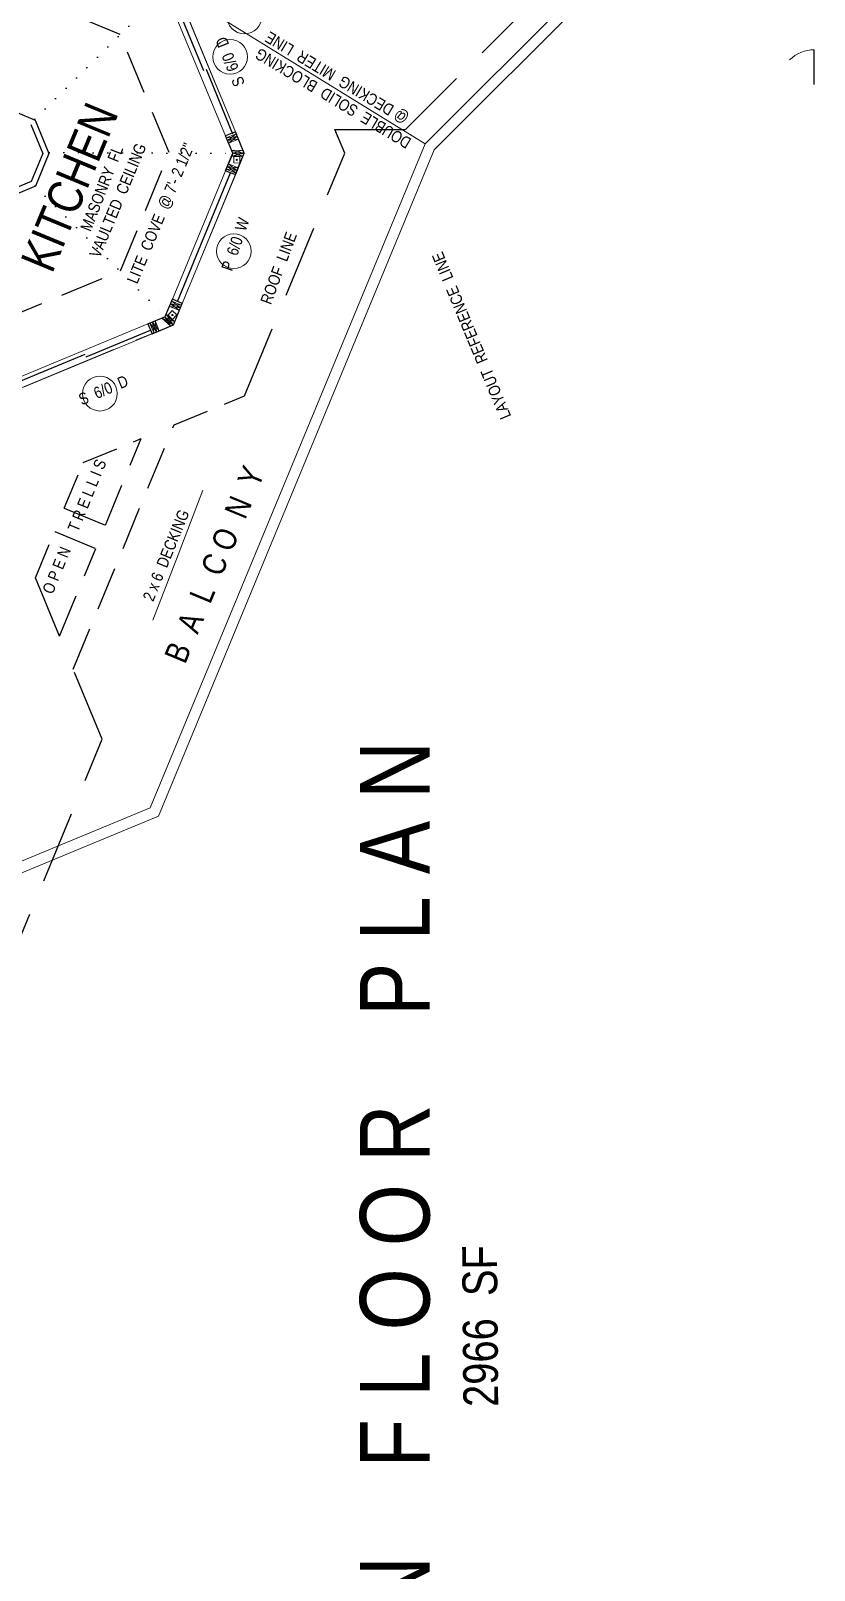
# Model space of a CAD drawing. Header units: inches. Extents: x -10188 to 9179, y -281 to 6710.
# Drawn here: x 4434 to 4839, y 1046 to 1843 of the extents above; entities that cross this region are included whole.
import ezdxf

# ---------------------------------------------------------------- set-up
doc = ezdxf.new("R2010")
doc.units = ezdxf.units.IN
doc.header["$MEASUREMENT"] = 0
for name, pattern in [('ACAD_ISO07W100', [3, 0, -3]), ('CENTER', [2, 1.25, -0.25, 0.25, -0.25]), ('HIDDEN', [0.375, 0.25, -0.125])]:
    doc.linetypes.add(name, pattern=pattern)
for name, color, linetype, lineweight in [('BALCONY', 7, 'Continuous', 9), ('DOORS', 7, 'Continuous', 30), ('FOUNDATION', 7, 'HIDDEN', 20), ('GRID', 1, 'CENTER', 20), ('LITE COVE', 7, 'HIDDEN', 30), ('ROOF BEAMS', 3, 'HIDDEN', 30), ('ROOFLINE', 7, 'HIDDEN', 30), ('SKYLITES', 3, 'Continuous', 30), ('WALL FRAMING', 7, 'Continuous', 30), ('WINDOWS', 5, 'Continuous', 30)]:
    doc.layers.add(name, color=color, linetype=linetype, lineweight=lineweight)
for name, color, linetype in [('C-BLDG', 84, 'Continuous'), ('TEXT', 250, 'Continuous'), ('WALLS', 5, 'Continuous')]:
    doc.layers.add(name, color=color, linetype=linetype)
doc.styles.add('ARCHENTLTD', font='technical.ttf', dxfattribs={"height": 0.1875})
doc.dimstyles.new('ARCHENTLTD', dxfattribs={"dimscale": 0.05, "dimtxt": 0.1875, "dimasz": 3, "dimexe": 9, "dimexo": 1, "dimgap": 2.5, "dimtad": 0, "dimdec": 1, "dimzin": 1, "dimdsep": 46, "dimlunit": 4, "dimtxsty": 'ARCHENTLTD', "dimblk": 'ARCHTICK', "dimcen": 6, "dimclrd": 256, "dimclre": 256, "dimclrt": 256, "dimaunit": 1, "dimadec": 0, "dimazin": 0, "dimtfac": 1, "dimtdec": 1, "dimtofl": 0, "dimtmove": 1, "dimatfit": 3, "dimldrblk": 'ARCHTICK', "dimfxl": 1, "dimfrac": 2, "dimtolj": 1, "dimtzin": 0, "dimlwd": 9, "dimlwe": 9, "dimarcsym": 0})

# ---------------------------------------------------------------- blocks, each defined once
blk = doc.blocks.new('_ArchTick')
at = {"color": 0, "linetype": 'ByBlock', "const_width": 0.15}
blk.add_lwpolyline([(-0.5, -0.5), (0.5, 0.5)], dxfattribs=at)

msp = doc.modelspace()

# ---------------------------------------------------------------- hatches: boundary and pattern name
at = {"layer": 'WALL FRAMING', "lineweight": 9, "ltscale": 150}
for points in [[(4540.66, 1776.16, 1), (4540.66, 1775.54, 1)], [(4507.4, 1695.85, 1), (4507.4, 1695.23, 1)]]:
    msp.add_hatch(color=256, dxfattribs=at).paths.add_polyline_path(points)

# ---------------------------------------------------------------- linework, layer by layer
at = {"layer": 'BALCONY', "lineweight": 20, "ltscale": 50}
for p, q in [((4784.37, 1930.41), (4638.15, 1784.05)), ((4638.15, 1784.05), (4495.95, 1440.48)), ((4379.02, 1392.08), (4495.95, 1440.48))]:
    msp.add_line(p, q, dxfattribs=at)
at = {"layer": 'BALCONY', "color": 3, "linetype": 'ByBlock', "lineweight": 20, "ltscale": 50}
for p, q in [((4789.87, 1928.14), (4642.81, 1780.94)), ((4642.81, 1780.94), (4500.16, 1436.27)), ((4381.12, 1387), (4500.16, 1436.27))]:
    msp.add_line(p, q, dxfattribs=at)
at = {"layer": 'C-BLDG', "color": 7, "linetype": 'Continuous', "lineweight": 20, "ltscale": 25}
msp.add_arc((4839.28, 1814.78), 18, 90.00599, 135.00599, dxfattribs=at)
at = {"layer": 'DOORS', "color": 5, "lineweight": 30, "ltscale": 75}
for p, q in [((4509.77, 1855.43), (4523.41, 1822.14)), ((4524.79, 1822.71), (4538.45, 1789.37)), ((4462.86, 1673.94), (4496.13, 1687.74)), ((4429.05, 1661.55), (4462.28, 1675.33))]:
    msp.add_line(p, q, dxfattribs=at)
at = {"layer": 'DOORS', "color": 4, "lineweight": 9, "ltscale": 75}
for p, q in [((4428.26, 1663.36), (4494.76, 1690.95)), ((4430.37, 1658.28), (4496.87, 1685.87))]:
    msp.add_line(p, q, dxfattribs=at)
at = {"layer": 'DOORS', "color": 7, "linetype": 'Continuous', "lineweight": 20, "ltscale": 7.5}
for centre in [(4544.64, 1849.98), (4537.26, 1829.13), (4539.16, 1728.57), (4469.91, 1654.86)]:
    msp.add_circle(centre, 9, dxfattribs=at)
at = {"layer": 'FOUNDATION', "color": 7, "linetype": 'Continuous', "lineweight": 9, "ltscale": 25}
msp.add_line((4638.15, 1784.05), (4509.66, 1863.45), dxfattribs=at)
at = {"layer": 'GRID', "ltscale": 50}
for p, q in [((4507.82, 1867.89), (4544.58, 1779.21)), ((4544.58, 1779.21), (4507.96, 1690.47)), ((4419.29, 1653.71), (4507.96, 1690.47))]:
    msp.add_line(p, q, dxfattribs=at)
at = {"layer": 'LITE COVE', "color": 7, "linetype": 'ACAD_ISO07W100', "lineweight": 30, "ltscale": 2.5}
for p, q in [((4436.24, 1796.85), (4503.62, 1863.68)), ((4443.67, 1779.63), (4538.62, 1779.2)), ((4436.25, 1762.41), (4503.78, 1694.76))]:
    msp.add_line(p, q, dxfattribs=at)
at = {"layer": 'ROOF BEAMS', "ltscale": 75}
for p, q in [((4434.18, 1794.04), (4440.36, 1779.15)), ((4440.36, 1779.15), (4434.36, 1764.64)), ((4434.36, 1764.64), (4419.28, 1758.26))]:
    msp.add_line(p, q, dxfattribs=at)
at = {"layer": 'ROOFLINE', "linetype": 'HIDDEN', "ltscale": 150}
for p, q in [((4627.87, 1791.45), (4771.87, 1935.58)), ((4591.45, 1791.48), (4627.85, 1791.49)), ((4596.52, 1779.25), (4591.45, 1791.48)), ((4544.73, 1653.74), (4596.52, 1779.25)), ((4419.32, 1350.78), (4471.13, 1475.96))]:
    msp.add_line(p, q, dxfattribs=at)
at = {"layer": 'ROOFLINE', "ltscale": 90}
for p, q in [((4480.42, 1840.76), (4419.07, 1865.88)), ((4505.81, 1779.57), (4480.42, 1840.76)), ((4480.53, 1718.41), (4505.81, 1779.57)), ((4419.07, 1692.91), (4480.53, 1718.41))]:
    msp.add_line(p, q, dxfattribs=at)
at = {"layer": 'ROOFLINE', "linetype": 'HIDDEN', "ltscale": 75}
for p, q in [((4508.29, 1638.66), (4544.74, 1653.77)), ((4461.27, 1619.16), (4491.26, 1631.59)), ((4451.48, 1595.5), (4461.27, 1619.16)), ((4436.59, 1559.48), (4446.52, 1583.48))]:
    msp.add_line(p, q, dxfattribs=at)
at = {"layer": 'ROOFLINE', "linetype": 'HIDDEN', "lineweight": 30, "ltscale": 90}
msp.add_line((4456.08, 1512.35), (4508.29, 1638.66), dxfattribs=at)
at = {"layer": 'ROOFLINE', "linetype": 'HIDDEN', "ltscale": 90}
for p, q in [((4472.72, 1586.72), (4491.27, 1631.61)), ((4451.48, 1595.5), (4472.72, 1586.72)), ((4446.52, 1583.48), (4467.75, 1574.71)), ((4449.02, 1529.41), (4467.75, 1574.71))]:
    msp.add_line(p, q, dxfattribs=at)
at = {"layer": 'ROOFLINE', "ltscale": 150}
for p, q in [((4449.02, 1529.41), (4436.59, 1559.48)), ((4471.13, 1475.96), (4456.08, 1512.35))]:
    msp.add_line(p, q, dxfattribs=at)
at = {"layer": 'SKYLITES', "linetype": 'HIDDEN', "ltscale": 75}
for p, q in [((4419.11, 1803.73), (4436.4, 1796.42)), ((4436.4, 1796.42), (4443.57, 1779.15)), ((4443.57, 1779.15), (4436.57, 1762.26)), ((4436.57, 1762.26), (4419.12, 1754.87))]:
    msp.add_line(p, q, dxfattribs=at)
at = {"layer": 'WALL FRAMING', "lineweight": 20, "ltscale": 75}
for p, q in [((4540.36, 1789.37), (4535.28, 1787.26)), ((4540.94, 1787.98), (4535.86, 1785.88)), ((4541.51, 1786.6), (4536.43, 1784.49)), ((4511.01, 1697.86), (4505.92, 1699.96)), ((4511.58, 1699.25), (4506.5, 1701.35)), ((4512.15, 1700.64), (4507.07, 1702.73)), ((4497.8, 1686.26), (4495.7, 1691.34)), ((4499.19, 1686.83), (4497.08, 1691.91)), ((4500.57, 1687.41), (4498.47, 1692.49))]:
    msp.add_line(p, q, dxfattribs=at)
at = {"layer": 'WALL FRAMING', "lineweight": 9, "ltscale": 150}
for p, q in [((4535.28, 1787.26), (4540.94, 1787.98)), ((4535.86, 1785.88), (4540.36, 1789.37)), ((4535.86, 1785.88), (4541.51, 1786.6)), ((4536.43, 1784.49), (4540.94, 1787.98)), ((4537.99, 1780.73), (4544.58, 1779.21)), ((4544.58, 1779.21), (4538, 1777.69)), ((4543.9, 1780.79), (4538.62, 1779.21)), ((4538.62, 1779.21), (4543.96, 1777.71)), ((4535.25, 1771.03), (4540.77, 1770.36)), ((4540.2, 1768.98), (4535.82, 1772.41)), ((4535.82, 1772.41), (4541.35, 1771.75)), ((4540.77, 1770.36), (4536.4, 1773.8)), ((4505.92, 1699.96), (4511.58, 1699.25)), ((4506.5, 1701.35), (4512.15, 1700.64)), ((4511.01, 1697.86), (4506.5, 1701.35)), ((4511.58, 1699.25), (4507.07, 1702.73)), ((4495.7, 1691.34), (4499.19, 1686.83)), ((4497.8, 1686.26), (4497.08, 1691.91)), ((4497.08, 1691.91), (4500.57, 1687.41)), ((4499.19, 1686.83), (4498.47, 1692.49)), ((4507.88, 1690.49), (4502.03, 1693.83)), ((4508.49, 1692.02), (4503.55, 1694.46)), ((4503.55, 1694.46), (4506.36, 1689.88)), ((4504.17, 1695.98), (4507.88, 1690.49))]:
    msp.add_line(p, q, dxfattribs=at)
at = {"layer": 'WALL FRAMING', "lineweight": 20, "ltscale": 150}
for p, q in [((4543.9, 1780.79), (4537.99, 1780.73)), ((4543.96, 1777.71), (4538, 1777.69)), ((4544.58, 1779.21), (4538.62, 1779.21)), ((4506.36, 1689.88), (4502.01, 1693.83)), ((4507.88, 1690.5), (4503.55, 1694.46)), ((4508.49, 1692.02), (4504.17, 1695.98))]:
    msp.add_line(p, q, dxfattribs=at)
at = {"layer": 'WALL FRAMING', "color": 9, "linetype": 'Continuous', "lineweight": 5, "ltscale": 150}
for p, q in [((4539.11, 1774.21), (4539.09, 1777.7)), ((4542.21, 1777.5), (4539.09, 1777.48)), ((4542.23, 1774.18), (4542.21, 1777.71)), ((4542.23, 1774.18), (4539.11, 1774.21)), ((4507.36, 1697.8), (4504.99, 1695.24)), ((4509.68, 1695.71), (4507.36, 1697.8)), ((4507.43, 1693.28), (4505.14, 1695.41)), ((4509.68, 1695.71), (4507.29, 1693.12))]:
    msp.add_line(p, q, dxfattribs=at)
at = {"layer": 'WALL FRAMING', "lineweight": 20, "ltscale": 50}
for p, q in [((4535.24, 1771.03), (4540.2, 1768.98)), ((4535.81, 1772.42), (4540.77, 1770.36)), ((4536.39, 1773.8), (4541.35, 1771.75))]:
    msp.add_line(p, q, dxfattribs=at)
at = {"layer": 'WALL FRAMING', "color": 9, "linetype": 'Continuous', "lineweight": 5, "ltscale": 150}
for centre in [(4540.66, 1775.85), (4507.4, 1695.54)]:
    msp.add_circle(centre, 0.312, dxfattribs=at)
at = {"layer": 'WALLS', "color": 4, "lineweight": 20, "ltscale": 75}
for p, q in [((4539.98, 1790.29), (4512.41, 1856.83)), ((4534.9, 1788.19), (4507.34, 1854.7)), ((4507.45, 1703.66), (4534.91, 1770.21)), ((4512.53, 1701.56), (4540, 1768.12))]:
    msp.add_line(p, q, dxfattribs=at)
at = {"layer": 'WALLS', "color": 4, "ltscale": 75}
for p, q in [((4539.98, 1790.29), (4534.9, 1788.19)), ((4538.62, 1779.2), (4534.9, 1788.19)), ((4544.58, 1779.21), (4539.98, 1790.29)), ((4534.91, 1770.21), (4538.62, 1779.2)), ((4539.94, 1768), (4544.58, 1779.21)), ((4540, 1768.12), (4544.58, 1779.21)), ((4540, 1768.12), (4534.91, 1770.21)), ((4503.74, 1694.68), (4507.45, 1703.66)), ((4512.53, 1701.56), (4507.45, 1703.66)), ((4507.96, 1690.47), (4512.53, 1701.56)), ((4494.77, 1690.96), (4503.75, 1694.68)), ((4496.88, 1685.88), (4507.96, 1690.47))]:
    msp.add_line(p, q, dxfattribs=at)
at = {"layer": 'WALLS', "color": 4, "ltscale": 50}
for p, q in [((4538.62, 1779.21), (4534.86, 1770.11)), ((4494.77, 1690.96), (4496.88, 1685.88))]:
    msp.add_line(p, q, dxfattribs=at)
at = {"layer": 'WINDOWS', "ltscale": 75}
for p, q in [((4839.28, 1814.78), (4839.28, 1832.78)), ((4509.99, 1702.61), (4537.46, 1769.17))]:
    msp.add_line(p, q, dxfattribs=at)

# ---------------------------------------------------------------- texts
at = {"layer": 'DOORS', "color": 7, "linetype": 'Continuous', "lineweight": 30, "ltscale": 1.5, "char_height": 6, "style": 'ARCHENTLTD'}
for s, insert, attachment_point, rotation in [('DOUBLE  SOLID  BLOCKING\\P@ DECKING  MITER  LINE\\P{\\H1.999x;  }', (4549.52, 1828.84), 3, 148.92018), ('S  6/0  D\\P{\\H1.999x;  }', (4539.44, 1813.04), 1, 111.90447), ('P  6/0  W\\P{\\H1.999x;  }', (4541.64, 1746.51), 3, 71.20083), ('LAYOUT  REFERENCE  LINE\\P{\\H1.999x;  }', (4677.18, 1640.86), 1, 112.67239), ('S  6/0  D\\P{\\H1.999x;  }', (4482.86, 1664.65), 3, 22.88812), ('2 x 6  DECKING\\P{\\H1.999x;  }', (4491.89, 1549.18), 1, 67.85279)]:
    msp.add_mtext(s, dxfattribs=dict(at, insert=insert, attachment_point=attachment_point, rotation=rotation))
at = {"layer": 'TEXT', "linetype": 'Continuous', "insert": (4400.82, 1734.86), "char_height": 18, "width": 271, "attachment_point": 1, "rotation": 67.5, "style": 'ARCHENTLTD'}
msp.add_mtext(' \\PKITCHEN', dxfattribs=at)
at = {"layer": 'TEXT', "color": 7, "linetype": 'Continuous', "insert": (4513.33, 1785.2), "char_height": 6, "attachment_point": 3, "rotation": 67.5, "style": 'ARCHENTLTD'}
msp.add_mtext('LITE  COVE  @ 7\'- 2 1/2"\\P\\P  ', dxfattribs=at)
at = {"layer": 'TEXT', "color": 7, "linetype": 'Continuous', "lineweight": 30, "ltscale": 1.5, "style": 'ARCHENTLTD'}
for s, insert, char_height, attachment_point, rotation in [('MASONRY  FL\\P{\\H1.999x;  }', (4476.55, 1783.88), 6, 3, 68.61376), ('ROOF  LINE\\P{\\H1.999x;  }', (4566.31, 1739.14), 6, 3, 69.55597), ('O P E N     T R E L L I S  ', (4456.72, 1586.08), 6, 5, 67.85977), ('B  A  L  C O  N  Y\\P  ', (4544.24, 1618.51), 12, 3, 67.42756)]:
    msp.add_mtext(s, dxfattribs=dict(at, insert=insert, char_height=char_height, attachment_point=attachment_point, rotation=rotation))
at = {"layer": 'TEXT', "linetype": 'Continuous', "ltscale": 1.5, "insert": (4488.53, 1785.11), "char_height": 6, "attachment_point": 3, "rotation": 67.34472, "style": 'ARCHENTLTD'}
msp.add_mtext('VAULTED  CEILING\\P{\\H1.999x;  }', dxfattribs=at)
at = {"layer": 'TEXT', "linetype": 'Continuous', "insert": (4544.37, 892.78), "char_height": 36, "attachment_point": 1, "rotation": 90, "style": 'ARCHENTLTD'}
msp.add_mtext('   \\P  M A I N    F L O O R    P L A N', dxfattribs=at)
at = {"layer": 'TEXT', "linetype": 'Continuous', "lineweight": 30, "insert": (4657.9, 1130.44), "char_height": 18, "width": 271, "attachment_point": 1, "rotation": 90.4625, "style": 'ARCHENTLTD'}
msp.add_mtext('2966  SF', dxfattribs=at)

# ---------------------------------------------------------------- leaders
at = {"layer": 'FOUNDATION', "color": 7, "linetype": 'Continuous', "lineweight": 9, "ltscale": 25}
for points in [[(4523.18, 1604.86), (4510.34, 1571.46)], [(4497.33, 1537.69), (4510.34, 1571.46)]]:
    msp.add_leader(points, dimstyle='ARCHENTLTD', override={"dimgap": 1, "dimtad": 0}, dxfattribs=at)

doc.saveas('drawing.dxf')
